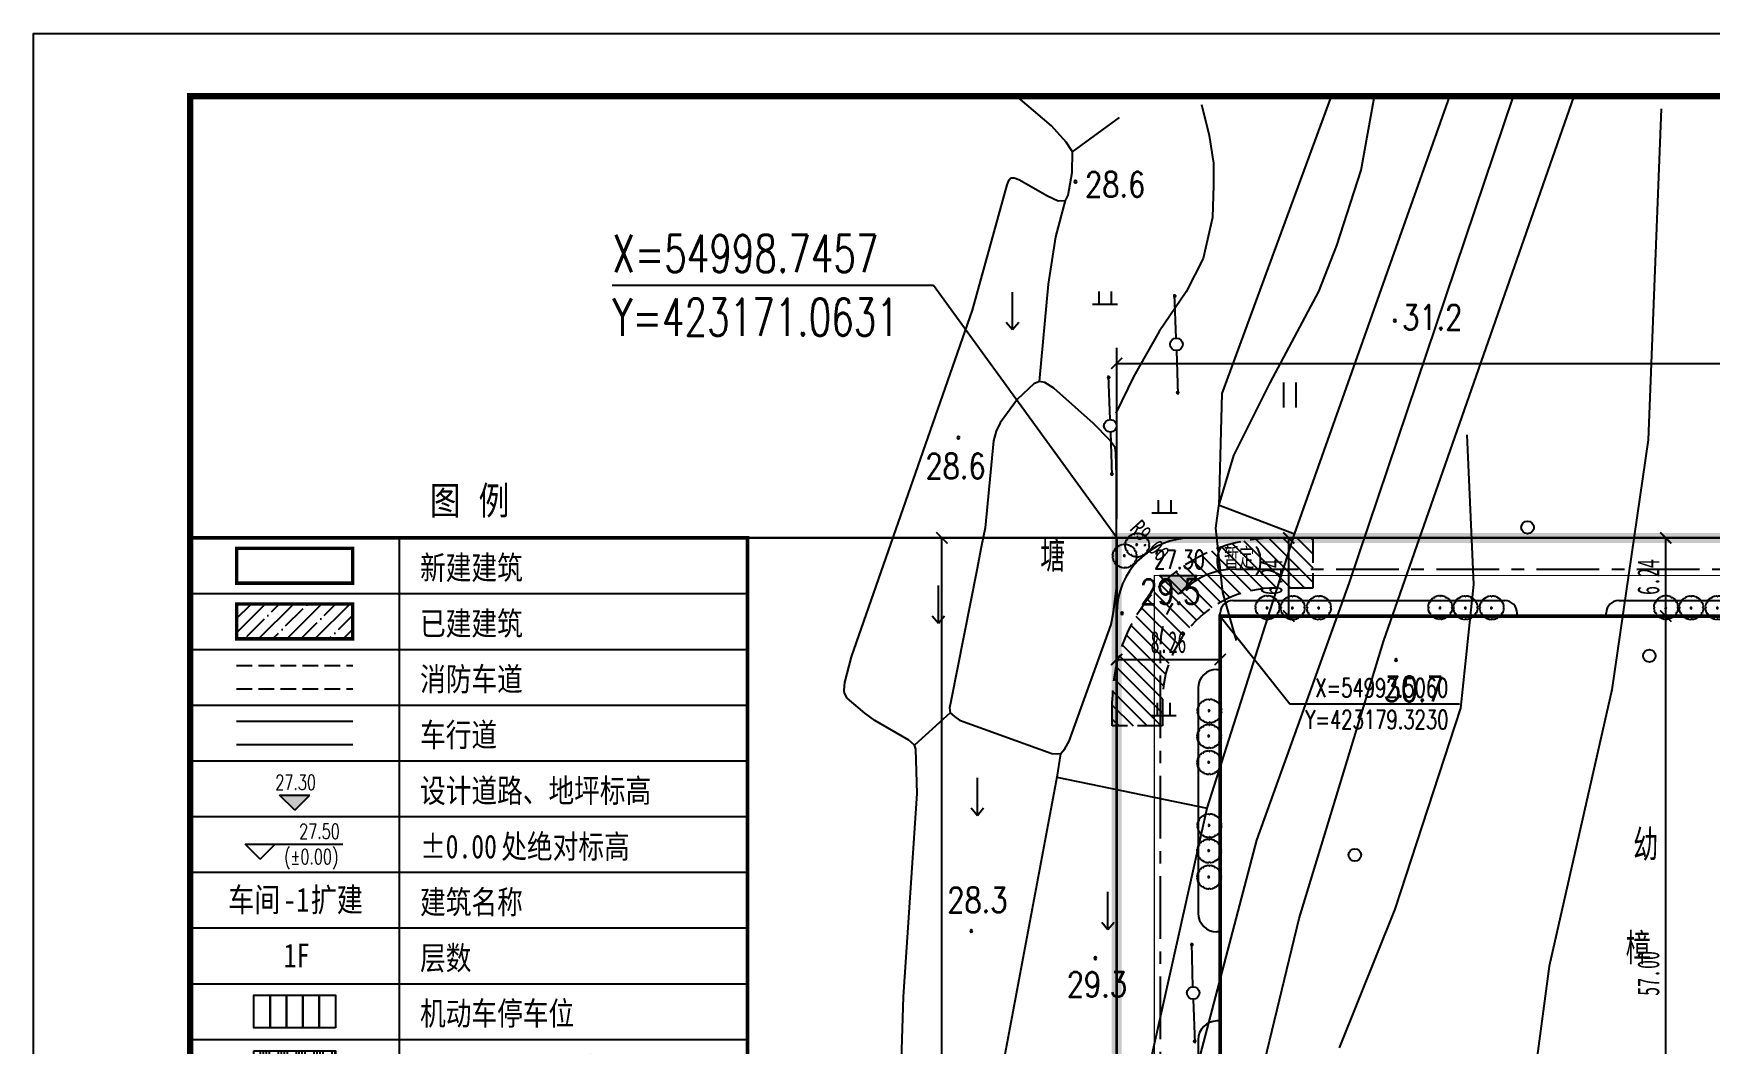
# Model space of a CAD drawing. Header units: millimetres. Extents: x 423080 to 423918, y 54742 to 55570.
# Drawn here: x 423084.7 to 423218.3, y 54958.4 to 55039 of the extents above; entities that cross this region are included whole.
import ezdxf
from ezdxf.enums import TextEntityAlignment as Align

# ---------------------------------------------------------------- set-up
doc = ezdxf.new("R2010")
doc.units = ezdxf.units.MM
for name, pattern in [('ACAD_ISO04W100', [30.5, 24, -3, 0.5, -3]), ('ACAD_ISO10W100', [18, 12, -3, 0, -3]), ('CENTERX2', [4, 2.5, -0.5, 0.5, -0.5]), ('DASH', [0.35, 0.25, -0.1])]:
    doc.linetypes.add(name, pattern=pattern)
doc.layers.add('0 - 已设计道路边线', color=140, linetype='Continuous', lineweight=50)
for name, color, linetype in [('0 - 建筑控制线', 40, 'Continuous'), ('0 - 新建建筑', 7, 'Continuous'), ('0 - 规划--用地红线', 6, 'Continuous'), ('0 - 转弯半径', 10, 'Continuous'), ('DIM_COOR', 171, 'Continuous'), ('DIM_ELEV', 171, 'Continuous'), ('LV', 3, 'Continuous'), ('PKNG-TSRP', 83, 'Continuous'), ('PUB_DIM', 171, 'Continuous'), ('PUB_TEXT', 7, 'Continuous'), ('Road-zx', 6, 'Continuous'), ('TK', 4, 'Continuous'), ('TREE', 3, 'Continuous'), ('地形图', 252, 'Continuous'), ('建设布局', 7, 'Continuous'), ('新建建筑', 7, 'Continuous'), ('红线', 6, 'Continuous'), ('表格', 8, 'Continuous'), ('道路线', 140, 'Continuous')]:
    doc.layers.add(name, color=color, linetype=linetype)
doc.styles.add('_TCH_DIM', font='SIMPLEX', dxfattribs={"bigfont": 'GBCBIG'})
doc.styles.add('HT', font='simhei.ttf', dxfattribs={"width": 0.8})
doc.styles.add('HZ', font='rs.shx', dxfattribs={"width": 0.8, "bigfont": 'hztxt.shx'})
doc.styles.add('ST', font='', dxfattribs={"width": 0.8})
doc.styles.add('ST_T3', font='', dxfattribs={"width": 0.6})
doc.styles.get("Standard").update_dxf_attribs({"font": 'txt', "bigfont": 'gbcbig.shx'})
doc.styles.get('ST').set_extended_font_data('SimSun')
doc.styles.get('ST_T3').set_extended_font_data('SimSun')
doc.linetypes.add('FENCELINE2', pattern='A,6.35,-2.54,[132,ltypeshp.shx,S=2.54,R=0,X=-2.54,Y=0],-2.54,25.4', length=36.83)
doc.dimstyles.new('_TCH_ARCH_M_M&&1', dxfattribs={"dimtxt": 1.75, "dimasz": 0.9, "dimexe": 1.25, "dimexo": 1.5, "dimgap": 0.5, "dimtad": 1, "dimzin": 0, "dimdsep": 46, "dimtxsty": 'ST_T3', "dimblk": 'ARCHTICK', "dimcen": 0.09, "dimclrt": 7, "dimazin": 2, "dimtfac": 1, "dimtix": 1, "dimtmove": 2, "dimatfit": 3, "dimfxl": 0, "dimtolj": 1, "dimtzin": 0, "dimarcsym": 0})

# ---------------------------------------------------------------- blocks, each defined once
blk = doc.blocks.new('BRANCHD', base_point=(0.5, 0.5))
for p, q in [((0.9505596254410227, 0.743297436128509), (0.9314632446002771, 0.7538736432298557)), ((0.9620405252218217, 0.6940026134366691), (0.9505596254410227, 0.743297436128509)), ((0.9742183128197739, 0.6874965599933831), (0.9620405252218217, 0.6940026134366691)), ((0.9697365129869726, 0.5872572432749065), (0.9936420849502089, 0.5940171824764761)), ((0.9697365129869726, 0.5708106159599874), (0.9697365129869726, 0.5872572432749065)), ((1.008048233500921, 0.5502635966295678), (0.9697365129869726, 0.5708106159599874)), ((0.9865236434099081, 0.6682046705638996), (0.9742183128197739, 0.6874965599933831)), ((0.9820690817241038, 0.647302361335638), (0.9865236434099081, 0.6682046705638996)), ((0.9972671223133035, 0.6196268809602271), (0.9820690817241038, 0.647302361335638)), ((0.9936420849502089, 0.5940171824764761), (0.9972671223133035, 0.6196268809602271)), ((0.9984505427080577, 0.5038736432298557), (1.008135802567131, 0.5200449615237905)), ((1.008135802567131, 0.5200449615237905), (1.008048233500921, 0.5502635966295678))]:
    blk.add_line(p, q)
blk = doc.blocks.new('M_F16')
at = {"xscale": 1016, "yscale": 1016, "zscale": 1016}
for rotation in [150, 180, 120, 90, 59.99999999999999, 30, 330.0000000000001, 210, 240, 270, 300.0000000000001]:
    blk.add_blockref('BRANCHD', (3.124359207393354, 9.368290181118937), dxfattribs=dict(at, rotation=rotation))
blk.add_blockref('BRANCHD', (3.124359207393354, 9.368290181118937), dxfattribs=at)
at = {"width": 0.8, "flags": 9}
for tag in ['YSIZE', 'XSIZE']:
    blk.add_attdef(tag, (0, 0), '', height=0.2, dxfattribs=at)
blk = doc.blocks.new('SHU1')
at = {"layer": 'LV'}
for radius in [137.0803697446858, 92.08036974468578]:
    blk.add_circle((214.3473108799662, 644.2428697632859), radius, dxfattribs=at)
at = {"layer": 'LV', "xscale": 4.5, "yscale": 4.5, "zscale": 4.5}
blk.add_blockref('M_F16', (267.2648280521389, 678.3204370527528), dxfattribs=at)
blk = doc.blocks.new('3454')
h = blk.add_hatch()
h.set_pattern_fill('ANSI35', color=1, scale=0.5, style=0)
h.set_pattern_definition([(45, (0, 0), (-1.122532015133644, 1.122532015133644), []), (45, (1.1225325, 0), (-1.122532015133644, 1.122532015133644), [1.984375, -0.396875, 0, -0.396875])])
h.paths.add_polyline_path([(422954.486584443, 54994.94491527035), (422963.7458437022, 54994.94491527035), (422963.7458437022, 54992.16713749236), (422954.486584443, 54992.16713749236)])
h = blk.add_hatch()
h.set_pattern_fill('ANSI34', color=251, scale=0.15, angle=45, style=0)
h.set_pattern_definition([(90, (196571.5981594433, -1662972.244482363), (-1.42875, 1.110223024625157e-16), []), (90, (196571.8362845461, -1662972.00635726), (-1.42875, 1.110223024625157e-16), []), (90, (196572.074409649, -1662971.768232157), (-1.42875, 1.110223024625157e-16), []), (90, (196572.3125352822, -1662971.530106524), (-1.42875, 1.110223024625157e-16), [])])
h.paths.add_polyline_path([(422955.8662140724, 54959.30047082481), (422962.3662140731, 54959.30047082481), (422962.3662140731, 54956.70047082425), (422955.8662140724, 54956.70047082425)])
at = {"layer": 'DIM_ELEV'}
blk.add_hatch(color=256, dxfattribs=at).paths.add_polyline_path([(422959.1162140727, 54978.50841295672), (422957.9162140727, 54979.70841295672), (422960.3162140727, 54979.70841295672)])
at = {"layer": '0 - 建筑控制线', "linetype": 'FENCELINE2', "ltscale": 0.1}
blk.add_lwpolyline([(422962.8199177773, 54949.11158193228), (422955.4125103699, 54949.11158193228)], dxfattribs=at)
at = {"layer": 'DIM_ELEV'}
for p, q in [((422959.1162140727, 54978.50841295672), (422957.9162140727, 54979.70841295672)), ((422957.9162140727, 54979.70841295672), (422960.3162140727, 54979.70841295672)), ((422959.1162140727, 54978.50841295672), (422960.3162140727, 54979.70841295672)), ((422956.370907261, 54974.60764797171), (422955.170907261, 54975.80764797171)), ((422955.170907261, 54975.80764797171), (422962.952907261, 54975.80764797171)), ((422956.370907261, 54974.60764797171), (422957.570907261, 54975.80764797171))]:
    blk.add_line(p, q, dxfattribs=at)
at = {"layer": 'PKNG-TSRP'}
for points in [[(422957.1662140724, 54961.14491527154), (422955.8662140719, 54961.14491527154), (422955.8662140723, 54963.7449152721), (422957.1662140723, 54963.74491527117)], [(422958.4662140724, 54961.14491527154), (422957.166214072, 54961.14491527154), (422957.1662140724, 54963.7449152721), (422958.4662140724, 54963.74491527117)], [(422959.7662140727, 54961.14491527154), (422958.4662140722, 54961.14491527154), (422958.4662140725, 54963.7449152721), (422959.7662140726, 54963.74491527117)], [(422961.0662140728, 54961.14491527154), (422959.7662140724, 54961.14491527154), (422959.7662140727, 54963.7449152721), (422961.0662140729, 54963.74491527117)], [(422962.3662140729, 54961.14491527108), (422961.0662140725, 54961.14491527108), (422961.0662140729, 54963.74491527117), (422962.3662140729, 54963.74491527117)], [(422955.8662140724, 54959.30047082481), (422962.3662140731, 54959.30047082481), (422962.3662140731, 54956.70047082425), (422955.8662140724, 54956.70047082425)]]:
    blk.add_lwpolyline(points, close=True, dxfattribs=at)
at = {"layer": '新建建筑', "const_width": 0.2777777777777778}
for points in [[(422954.486584443, 54999.38935971569), (422963.7458437023, 54999.38935971569), (422963.7458437023, 54996.6115819377), (422954.486584443, 54996.6115819377)], [(422954.486584443, 54994.94491527035), (422963.7458437022, 54994.94491527035), (422963.7458437022, 54992.16713749236), (422954.486584443, 54992.16713749236)]]:
    blk.add_lwpolyline(points, close=True, dxfattribs=at)
at = {"layer": '红线', "linetype": 'ACAD_ISO04W100', "ltscale": 0.1, "const_width": 0.2}
blk.add_lwpolyline([(422955.4125103698, 54954.48195230215), (422962.8199177773, 54954.48195230215), (422962.8199177773, 54952.63010045047), (422955.4125103698, 54952.63010045047)], close=True, dxfattribs=at)
at = {"layer": '表格'}
blk.add_line((422967.449547406, 55000.22269304917), (422967.449547406, 54946.8893597098), dxfattribs=at)
at = {"layer": '表格', "color": 4}
for p, q in [((422950.7828807394, 54995.77824860401), (422995.227325184, 54995.77824860354)), ((422950.7828807393, 54991.33380415972), (422995.2273251839, 54991.33380415925)), ((422950.7828807393, 54986.88935971496), (422995.2273251839, 54986.88935971496)), ((422950.7828807393, 54982.44491527043), (422995.2273251839, 54982.44491527043)), ((422950.7828807393, 54978.00047082546), (422995.2273251839, 54978.00047082593)), ((422950.7828807393, 54973.55602638143), (422995.2273251839, 54973.55602638143)), ((422950.7828807394, 54969.11158193694), (422995.2273251839, 54969.1115819374)), ((422950.7828807394, 54964.66713749244), (422995.227325184, 54964.66713749291)), ((422950.7828807395, 54960.22269304701), (422995.2273251841, 54960.22269304701)), ((422950.7828807395, 54955.77824860205), (422995.2273251842, 54955.77824860298)), ((422950.7828807393, 54951.33380415476), (422995.227325184, 54951.33380415523))]:
    blk.add_line(p, q, dxfattribs=at)
at = {"layer": '表格', "color": 4, "const_width": 0.3}
blk.add_lwpolyline([(422950.7828807393, 55000.22269304917), (422950.7828807393, 54946.8893597098), (422995.2273251838, 54946.88935971027), (422995.2273251839, 55000.22269304917)], close=True, dxfattribs=at)
at = {"layer": '道路线', "linetype": 'DASH', "ltscale": 5}
for p, q in [((422954.486584443, 54990.03750786328), (422963.7458437023, 54990.03750786328)), ((422954.486584443, 54988.1856560116), (422963.7458437023, 54988.1856560116))]:
    blk.add_line(p, q, dxfattribs=at)
at = {"layer": '道路线'}
for p, q in [((422954.486584443, 54985.59306341875), (422963.7458437023, 54985.59306341875)), ((422954.486584443, 54983.74121156707), (422963.7458437023, 54983.74121156707))]:
    blk.add_line(p, q, dxfattribs=at)
at = {"layer": 'PUB_TEXT'}
for s, height, style, width, p in [('图', 2.253164556962025, 'HT', 0.8, (422969.8962422022, 55002.07454490085)), ('例', 2.253164556962025, 'HT', 0.8, (422973.7848497971, 55002.07454490085)), ('新建建筑', 1.877637130801688, 'HT', 0.8, (422969.1162140727, 54996.91045676256)), ('已建建筑', 1.877637130801688, 'HT', 0.8, (422969.1162140726, 54992.45546379402)), ('消防车道', 1.877637130801688, 'HT', 0.8, (422969.1162140727, 54988.02156787238)), ('车行道', 1.877637130801688, 'HT', 0.8, (422969.1162140727, 54983.57712342784)), ('27.30', 1.19, '_TCH_DIM', 0.7058823529411765, (422957.5682140727, 54980.12841295652)), ('设计道路、地坪标高', 1.877637130801688, 'HT', 0.8, (422969.1162140727, 54979.12213046014)), ('27.50', 1.19, '_TCH_DIM', 0.7058823529411765, (422959.472907261, 54976.2276479717)), ('%%P0.00', 1.877637130801688, 'HT', 0.8, (422969.1162140728, 54974.66713749244)), ('处绝对标高', 1.877637130801688, 'HT', 0.8, (422975.597226731, 54974.66713749244)), ('(%%P0.00)', 1.19, '_TCH_DIM', 0.7058823529411765, (422958.272907261, 54974.19764797171)), ('车间', 1.907440894769274, 'HT', 0.8, (422953.8116688874, 54970.40787823265)), ('-1', 1.907440894769274, 'HT', 0.8, (422958.2009261374, 54970.40787823265)), ('扩建', 1.907440894769274, 'HT', 0.8, (422960.3955547625, 54970.40787823265)), ('建筑名称', 1.877637130801688, 'HT', 0.8, (422969.1162140729, 54970.23324157022)), ('1F', 1.907440894769274, 'HT', 0.8, (422958.2310757698, 54965.96343378815)), ('层数', 1.877637130801688, 'HT', 0.8, (422969.1162140729, 54965.77824860252)), ('机动车停车位', 1.877637130801688, 'HT', 0.8, (422969.116214073, 54961.35490120629)), ('非机动车停车位', 1.877637130801688, 'HT', 0.8, (422969.1162140731, 54956.91045675947)), ('用地红线', 1.877637130801688, 'HT', 0.8, (422969.1162140731, 54952.46601231171)), ('围墙线', 1.877637130801688, 'HT', 0.8, (422969.1162140731, 54948.02156786722))]:
    blk.add_text(s, height=height, dxfattribs=dict(at, style=style, width=width)).set_placement(p)
blk = doc.blocks.new('dxing')
at = {"layer": '地形图', "color": 250, "linetype": 'Continuous'}
for p, q in [((421303.1410600069, 54873.41565020572, 28.92), (421300.4680703722, 54875.69747901952, 28.92)), ((421315.1032056896, 54875.12453083764, 29), (421315.7153299868, 54872.65622378521, 29)), ((421325.451094, 54875.78459422703, 28.92), (421316.7438577768, 54852.06639970194, 28.92)), ((421322.5402788317, 54840.83791023962, 30.34), (421334.9102796096, 54875.78459422704, 30.34)), ((421339.9708378597, 54875.78459422704, 30.69), (421326.8952786622, 54836.99500772611, 30.69)), ((421327.8550243062, 54869.88750584039, 30), (421328.9032840291, 54875.78459422704, 30)), ((421329.6438577768, 54832.29639970194, 30.69), (421344.8300247045, 54875.78459422703, 30.69)), ((421351.7705023916, 54874.78549869703, 32), (421350.7293076209, 54848.37806532867, 32)), ((421304.3123765637, 54872.124616053, 28.92), (421303.1410600069, 54873.41565020572, 28.92)), ((421304.8238577768, 54871.34639970194, 28.64), (421308.5648839918, 54874.07471781185, 28.64)), ((421304.8238577768, 54871.34639970194, 28.92), (421304.3123765637, 54872.124616053, 28.92)), ((421315.7153299868, 54872.65622378521, 29), (421316.0690203511, 54870.44228052574, 29)), ((421304.7987803917, 54869.69550929695, 28.92), (421304.8238577768, 54871.34639970194, 28.92)), ((421299.9038577768, 54869.26639970194, 28.92), (421300.1718199765, 54869.27861020472, 28.92)), ((421300.1718199765, 54869.27861020472, 28.92), (421300.5393313422, 54869.15143252198, 28.92)), ((421304.478915724, 54867.88437860487, 28.92), (421304.7987803917, 54869.69550929695, 28.92)), ((421316.0690203511, 54870.44228052574, 29), (421316.0594332672, 54868.68756742248, 29)), ((421325.9168335689, 54863.88070494965, 30), (421327.8550243062, 54869.88750584039, 30)), ((421296.8426029474, 54858.72993450728, 28.92), (421299.6098748065, 54868.7070389027, 28.92)), ((421299.6098748065, 54868.7070389027, 28.92), (421299.7666671873, 54869.11402732119, 28.92)), ((421299.7666671873, 54869.11402732119, 28.92), (421299.9038577768, 54869.26639970194, 28.92)), ((421300.5393313422, 54869.15143252198, 28.92), (421302.8186331981, 54867.83346786429, 28.92)), ((421316.0594332672, 54868.68756742248, 29), (421316.0025715419, 54866.09945145315, 29)), ((421302.8186331981, 54867.83346786429, 28.92), (421303.6746543652, 54867.4458297419, 28.92)), ((421303.4827470613, 54864.56541263415, 28.61), (421304.2538577768, 54867.47639970194, 28.61)), ((421303.6746543652, 54867.4458297419, 28.92), (421304.2538577768, 54867.47639970194, 28.92)), ((421304.2538577768, 54867.47639970194, 28.92), (421304.478915724, 54867.88437860487, 28.92)), ((421316.0025715419, 54866.09945145315, 29), (421315.2586509238, 54862.84980069452, 29)), ((421302.9038577768, 54860.78639970194, 28.61), (421303.4827470613, 54864.56541263415, 28.61)), ((421315.2586509238, 54862.84980069452, 29), (421313.8926595537, 54860.17662727885, 29)), ((421324.463190516, 54860.19912247172, 30), (421325.9168335689, 54863.88070494965, 30)), ((421300.0294053445, 54857.16289585611), (421300.0294053445, 54860.16289585611)), ((421302.1938577768, 54853.02639970194, 28.61), (421302.9038577768, 54860.78639970194, 28.61)), ((421306.9193375896, 54860.20586764437), (421306.9193375896, 54859.20586764437)), ((421307.9193375896, 54860.20586764437), (421307.9193375896, 54859.20586764437)), ((421313.8926595537, 54860.17662727885, 29), (421311.7462656391, 54857.02216881148, 29)), ((421313.0961855353, 54856.49608729622), (421312.9724798444, 54859.99390045619)), ((421320.5868206343, 54852.93283094251, 30), (421324.463190516, 54860.19912247172, 30)), ((421287.2009929411, 54831.06332493683, 28.92), (421296.8426029474, 54858.72993450728, 28.92)), ((421306.4193375896, 54859.20586764437), (421308.4193375896, 54859.20586764437)), ((421299.5294053445, 54857.76289585611), (421300.0294053445, 54857.16289585611)), ((421300.0294053445, 54857.16289585611), (421300.5294053445, 54857.76289585611)), ((421311.7462656391, 54857.02216881148, 29), (421309.7117635435, 54853.46271681839, 29)), ((421313.1267062577, 54855.49656481266), (421313.2166456242, 54851.99772058772)), ((421307.8177217459, 54849.99613926261), (421307.7047695296, 54853.49431618736)), ((421309.7117635435, 54853.46271681839, 29), (421308.2876004839, 54850.51345293593, 29)), ((421301.7278226064, 54852.84481652469, 29.12), (421300.4247420602, 54851.61467816283, 29.12)), ((421302.1938577768, 54853.02639970194, 29.12), (421301.7278226064, 54852.84481652469, 29.12)), ((421302.622511574, 54852.95347444934, 29.12), (421302.1938577768, 54853.02639970194, 29.12)), ((421303.3376149901, 54852.50116592675, 29.12), (421302.622511574, 54852.95347444934, 29.12)), ((421306.5013648527, 54849.67471491005, 29.12), (421303.3376149901, 54852.50116592675, 29.12)), ((421316.7438577768, 54852.06639970194, 28.92), (421316.4938577768, 54843.10639970194, 28.92)), ((421317.6795345285, 54847.11980092131, 30), (421320.5868206343, 54852.93283094251, 30)), ((421321.6763869753, 54850.95119996572), (421321.6763869753, 54852.95119996572)), ((421322.6763869753, 54850.95119996572), (421322.6763869753, 54852.95119996572)), ((421300.4247420602, 54851.61467816283, 29.12), (421299.054422421, 54849.7210081072, 29.12)), ((421299.054422421, 54849.7210081072, 29.12), (421298.7338577768, 54849.07639970194, 29.12)), ((421307.7725973029, 54848.37414196626, 29.12), (421306.5013648527, 54849.67471491005, 29.12)), ((421298.5195888075, 54848.28949526745, 29.12), (421297.8449930674, 54841.36087445019, 29.12)), ((421298.7338577768, 54849.07639970194, 29.12), (421298.5195888075, 54848.28949526745, 29.12)), ((421308.0266674082, 54848.04339569776, 29.12), (421307.7725973029, 54848.37414196626, 29.12)), ((421307.850977038, 54848.99669285698), (421307.9708118664, 54845.49874494229)), ((421308.2138577768, 54847.74639970194, 29.12), (421308.0266674082, 54848.04339569776, 29.12)), ((421336.2817218573, 54848.78279765882, 31), (421336.8011065973, 54836.84082626631, 31)), ((421350.7293076209, 54848.37806532867, 32), (421347.8421321281, 54828.43666789658, 32)), ((421308.2854664501, 54847.30421686631, 29.12), (421308.2138577768, 54847.74639970194, 29.12)), ((421308.2138577768, 54847.74639970194, 29.12), (421308.2138577768, 54847.74639970194, 29.12)), ((421308.3345576785, 54845.50783132298, 29.12), (421308.2854664501, 54847.30421686631, 29.12)), ((421316.4938577768, 54843.10639970194, 30), (421317.6795345285, 54847.11980092131, 30)), ((421308.3267255242, 54836.52776724265, 29.12), (421308.3345576785, 54845.50783132298, 29.12)), ((421311.1607685045, 54842.56588128348), (421313.1607685045, 54842.56588128348)), ((421311.6607685045, 54843.56588128348), (421311.6607685045, 54842.56588128348)), ((421312.6607685045, 54843.56588128348), (421312.6607685045, 54842.56588128348)), ((421316.266129406, 54841.3245268922, 30), (421316.4938577768, 54843.10639970194, 30)), ((421322.5438577768, 54840.85639970194, 31.19), (421316.4664071979, 54843.15785367085, 31.19)), ((421316.4664071979, 54843.15785367085, 31.19), (421316.4664071979, 54843.15785367085, 31.19)), ((421316.4664071979, 54843.15785367085, 31.19), (421316.4664071979, 54843.15785367085, 31.19)), ((421297.8449930674, 54841.36087445019, 29.12), (421297.5438577768, 54839.80639970194, 29.12)), ((421316.8143436743, 54836.20921609865, 30), (421316.266129406, 54841.3245268922, 30)), ((421315.5738577768, 54818.98639970194, 30.34), (421322.5402788317, 54840.83791023962, 30.34)), ((421297.5438577768, 54839.80639970194, 29.12), (421297.1813757591, 54837.98627454304, 29.12)), ((421297.1813757591, 54837.98627454304, 29.12), (421295.1087101888, 54827.50264112849, 29.12)), ((421294.1243283813, 54833.74895447997), (421294.1243283813, 54836.74895447997)), ((421308.1038577768, 54834.64639970194, 29.12), (421308.3267255242, 54836.52776724265, 29.12)), ((421317.9107722112, 54832.37272900078, 30), (421316.8143436743, 54836.20921609865, 30)), ((421326.8952786622, 54836.99500772611, 30.69), (421319.488756304, 54816.44296841051, 30.69)), ((421336.8011065973, 54836.84082626631, 31), (421335.7623447201, 54826.97572054173, 31)), ((421307.8956713009, 54833.64078809494, 29.12), (421308.1038577768, 54834.64639970194, 29.12)), ((421293.6243283813, 54834.34895447997), (421294.1243283813, 54833.74895447997)), ((421294.1243283813, 54833.74895447997), (421294.6243283813, 54834.34895447997)), ((421304.5537500062, 54824.34487362314, 29.12), (421307.8956713009, 54833.64078809494, 29.12)), ((421322.8990705371, 54810.1922399636, 30.69), (421329.6438577768, 54832.29639970194, 30.69)), ((421286.6758452847, 54829.00832597122, 28.92), (421287.2009929411, 54831.06332493683, 28.92)), ((421286.6202536691, 54828.41548917725, 28.92), (421286.6758452847, 54829.00832597122, 28.92)), ((421286.6338577768, 54828.15639970194, 28.92), (421286.6202536691, 54828.41548917725, 28.92)), ((421286.8611709441, 54827.76708071295, 28.92), (421286.6338577768, 54828.15639970194, 28.92)), ((421347.8421321281, 54828.43666789658, 32), (421342.8551871113, 54806.39617860765, 32)), ((421288.2510677729, 54826.56288736693, 28.92), (421286.8611709441, 54827.76708071295, 28.92)), ((421289.0638577768, 54825.99639970194, 28.92), (421288.2510677729, 54826.56288736693, 28.92)), ((421295.0738577768, 54826.59639970194, 28.93), (421292.2138577768, 54824.02639970194, 28.93)), ((421295.1087101888, 54827.50264112849, 29.12), (421295.0161842094, 54827.00932634103, 29.12)), ((421295.0161842094, 54827.00932634103, 29.12), (421295.0738577768, 54826.59639970194, 29.12)), ((421295.0738577768, 54826.59639970194, 29.12), (421295.4017065894, 54826.30018323503, 29.12)), ((421311.5796805382, 54827.4004474238), (421311.5796805382, 54826.4004474238)), ((421312.5796805382, 54827.4004474238), (421312.5796805382, 54826.4004474238)), ((421335.7623447201, 54826.97572054173, 31), (421330.5219834381, 54810.93369908002, 31)), ((421291.7756613525, 54824.4254234143, 28.92), (421289.0638577768, 54825.99639970194, 28.92)), ((421295.4017065894, 54826.30018323503, 29.12), (421295.8180810998, 54826.02269056806, 29.12)), ((421295.8180810998, 54826.02269056806, 29.12), (421303.1613670645, 54823.36581805906, 29.12)), ((421311.0796805382, 54826.4004474238), (421313.0796805382, 54826.4004474238)), ((421292.2138577768, 54824.02639970194, 28.92), (421291.7756613525, 54824.4254234143, 28.92)), ((421292.3326875161, 54823.70616509907, 28.92), (421292.2138577768, 54824.02639970194, 28.92)), ((421304.2110313455, 54823.72816196032, 29.12), (421304.5537500062, 54824.34487362314, 29.12)), ((421292.4308167532, 54820.15930912884, 28.92), (421292.3326875161, 54823.70616509907, 28.92)), ((421303.1613670645, 54823.36581805906, 29.12), (421303.8638577768, 54823.31639970194, 29.12)), ((421303.8638577768, 54823.31639970194, 29.12), (421303.5738577768, 54821.45639970194, 29.12)), ((421303.8638577768, 54823.31639970194, 29.12), (421304.2110313455, 54823.72816196032, 29.12)), ((421297.235146725, 54818.42219567425), (421297.235146725, 54821.42219567425)), ((421303.5738577768, 54821.45639970194, 29.12), (421297.6638577768, 54789.94639970194, 29.12)), ((421303.5738577768, 54821.45639970194, 29.12), (421315.5738577768, 54818.98639970194, 29.12)), ((421291.3373755955, 54803.94396554033, 28.92), (421292.4308167532, 54820.15930912884, 28.92)), ((421296.735146725, 54819.02219567425), (421297.235146725, 54818.42219567425)), ((421297.235146725, 54818.42219567425), (421297.735146725, 54819.02219567425)), ((421308.7419409726, 54788.4215255567, 30.34), (421315.5738577768, 54818.98639970194, 30.34)), ((421319.488756304, 54816.44296841051, 30.69), (421311.3938577768, 54785.59639970194, 30.69)), ((421307.653788866, 54809.31300208428), (421307.653788866, 54812.31300208428)), ((421330.5219834381, 54810.93369908002, 31), (421326.1018873922, 54799.88697948689, 31)), ((421307.153788866, 54809.91300208428), (421307.653788866, 54809.31300208428)), ((421307.653788866, 54809.31300208428), (421308.153788866, 54809.91300208428)), ((421319.2753547713, 54795.1459100343, 30.69), (421322.8990705371, 54810.1922399636, 30.69)), ((421314.4310092959, 54804.75623459122), (421314.3410699294, 54808.25507881615)), ((421342.8551871113, 54806.39617860765, 32), (421341.2629723828, 54794.49208346736, 32)), ((421291.0106227981, 54793.43575687786, 28.92), (421291.3373755955, 54803.94396554033, 28.92)), ((421314.4598904837, 54803.75665681573), (421314.5721194321, 54800.25845661233))]:
    blk.add_line(p, q, dxfattribs=at)
at = {"layer": '地形图', "color": 250, "linetype": 'Continuous', "const_width": 0.15, "flags": 128}
for points in [[(421312.9804323531, 54859.76904103876, 1), (421312.9751306807, 54859.91894731705, 1)], [(421307.7120307435, 54853.26943338506, 1), (421307.7071899342, 54853.41935525326, 1)], [(421313.2108638078, 54852.2226462879, 1), (421313.2147183521, 54852.07269582112, 1)], [(421307.9631081988, 54845.72361302252, 1), (421307.9682439772, 54845.57370096903, 1)], [(421314.3468517458, 54808.03015311598, 1), (421314.3429972015, 54808.18010358276, 1)], [(421314.564904714, 54800.48334091112, 1), (421314.5697145261, 54800.33341804526, 1)]]:
    blk.add_lwpolyline(points, format="xyb", close=True, dxfattribs=at)
at = {"layer": '地形图', "color": 250, "linetype": 'Continuous'}
for centre in [(421313.1138577768, 54855.99639970194), (421307.8338577768, 54849.49639970194), (421350.8403148738, 54831.14947187535), (421327.3432702012, 54815.26234157587), (421314.4438577768, 54804.25639970194)]:
    blk.add_circle(centre, 0.5, dxfattribs=at)
for centre, major_axis, ratio, start_param, end_param in [((421305.0662011657, 54868.96468258133, 28.64), (0.07071067811770035, 0.07071067811770033), 0.999999999779612, 5.497787143671944, 8.639379797261737), ((421305.0662011657, 54868.96468258133, 28.64), (0.07071067811770035, 0.07071067811770033), 0.999999999779612, 2.356194490082151, 5.497787143671944), ((421330.5363473644, 54857.87480866987, 31.19), (0.07071067811770035, 0.07071067811770033), 0.999999999779612, 5.497787143671944, 8.639379797261737), ((421330.5363473644, 54857.87480866987, 31.19), (0.07071067811770035, 0.07071067811770033), 0.999999999779612, 2.356194490082151, 5.497787143671944), ((421295.7240725759, 54848.54217716079, 28.6), (0.07071067811770035, 0.07071067811770033), 0.999999999779612, 5.497787143671944, 8.639379797261737), ((421295.7240725759, 54848.54217716079, 28.6), (0.07071067811770035, 0.07071067811770033), 0.999999999779612, 2.356194490082151, 5.497787143671944), ((421341.1203025627, 54841.39093174091), (-0.353553390605415, 0.3535533906054151), 0.9999999999313183, 3.926990817021582, 10.21017612420117), ((421308.7666069032, 54834.53040225645, 29.47), (0.07071067811770035, 0.07071067811770033), 0.999999999779612, 5.497787143671944, 8.639379797261737), ((421308.7666069032, 54834.53040225645, 29.47), (0.07071067811770035, 0.07071067811770033), 0.999999999779612, 2.356194490082151, 5.497787143671944), ((421330.627768494, 54830.8209311957, 30.71), (0.07071067811770035, 0.07071067811770033), 0.999999999779612, 5.497787143671944, 8.639379797261737), ((421330.627768494, 54830.8209311957, 30.71), (0.07071067811770035, 0.07071067811770033), 0.999999999779612, 2.356194490082151, 5.497787143671944), ((421296.7495784407, 54809.20601860021, 28.3), (0.07071067811770035, 0.07071067811770033), 0.999999999779612, 5.497787143671944, 8.639379797261737), ((421296.7495784407, 54809.20601860021, 28.3), (0.07071067811770035, 0.07071067811770033), 0.999999999779612, 2.356194490082151, 5.497787143671944), ((421306.6454616813, 54807.0304132335, 29.34), (0.07071067811770035, 0.07071067811770033), 0.999999999779612, 5.497787143671944, 8.639379797261737), ((421306.6454616813, 54807.0304132335, 29.34), (0.07071067811770035, 0.07071067811770033), 0.999999999779612, 2.356194490082151, 5.497787143671944)]:
    blk.add_ellipse(centre, major_axis=major_axis, ratio=ratio, start_param=start_param, end_param=end_param, dxfattribs=at)
at = {"layer": '地形图', "color": 250, "linetype": 'Continuous', "style": 'HZ', "width": 0.8}
for s, height, p in [('28.6', 2, (421308.225489082, 54868.74885681629)), ('31.2', 2, (421333.5192530185, 54858.15210795307)), ('28.6', 2, (421295.493082555, 54846.284965601)), ('塘', 2.5, (421303.2458177977, 54839.24742655937)), ('29.5', 2, (421312.6159726994, 54836.25976584832)), ('30.7', 2, (421332.0380016112, 54828.50895901409)), ('幼', 2.5, (421350.5467147017, 54816.17424345293)), ('28.3', 2, (421297.2366247833, 54811.67196865962, 29.12)), ('樟', 2.5, (421349.9618661145, 54807.93023695908)), ('29.3', 2, (421306.7677550427, 54804.9427915733, 30.34))]:
    blk.add_text(s, height=height, dxfattribs=at).set_placement(p, align=Align.MIDDLE)
blk = doc.blocks.new('2')
at = {"layer": '0 - 转弯半径', "linetype": 'DASH', "ltscale": 5}
h = blk.add_hatch(dxfattribs=at)
h.set_pattern_fill('ANSI31', color=10, scale=0.4999999999999999, angle=-7.63333123551244e-14, style=0)
h.set_pattern_definition([(315.5944152753889, (-15.52353204181418, 329.251389096491), (-0.5554130514071854, -0.5670585550245746), [])])
edge = h.paths.add_edge_path()
edge.add_line((-60.15543511835858, 432.4139152164571), (-57.15559656266123, 432.4450381691568))
edge.add_line((-57.15559656219557, 432.4450381714778), (-57.11409929208457, 428.4452534299271))
edge.add_line((-57.11409929162255, 428.4452534290031), (-60.11393784825123, 428.4141304763034))
edge.add_arc((-60.02056899015224, 419.4146148078071), 9.00000000014783, -269.4055847242549, -179.405584727227)
edge.add_line((-69.02008465817562, 419.3212459497154), (-68.99933507806054, 417.3212624671869))
edge.add_line((-68.99933507712922, 417.3212624671869), (-72.99912076350665, 417.279856308829))
edge.add_line((-72.99912076397231, 417.2798563092947), (-73.01986939926064, 419.2797486805357))
edge.add_arc((-60.0205689906179, 419.4146148087457), 12.9999999999629, -269.40558472768726, -179.40558472768726, ccw=False)
at = {"layer": '0 - 转弯半径', "color": 10, "linetype": 'DASH', "ltscale": 8}
blk.add_lwpolyline([(-60.15543511835858, 432.4139152164571), (-57.15559656219557, 432.4450381714778), (-57.11409929162255, 428.4452534290031), (-60.11393784778193, 428.4141304753648, 0.4142135623601105), (-69.02008465817562, 419.3212459497154), (-68.99933507712922, 417.3212624671869), (-72.99912076397231, 417.2798563092947), (-73.019869399257, 419.27974868007, -0.4142135623739207)], format="xyb", close=True, dxfattribs=at)
blk = doc.blocks.new('GeYuanFrame_05815532', base_point=(20.08568540801701, 4.526152566438171))
at = {"layer": 'TK'}
blk.add_lwpolyline([(20.08568540801701, 4.526152566438171), (20.08568540801701, 598.5261525664382), (861.0856854080171, 598.5261525664382), (861.0856854080171, 4.526152566438171)], close=True, dxfattribs=at)
at = {"layer": 'TK', "const_width": 1}
blk.add_lwpolyline([(45.08568540801701, 588.5261525664382), (851.0856854080171, 588.5261525664382), (851.0856854080171, 14.52615256643817), (45.08568540801701, 14.52615256643817)], close=True, dxfattribs=at)
blk = doc.blocks.new('_ArchTick')
at = {"color": 0, "linetype": 'ByBlock', "const_width": 0.15}
blk.add_lwpolyline([(-0.5, -0.5), (0.5, 0.5)], dxfattribs=at)
blk = doc.blocks.new('*D51')
at = {"layer": 'Defpoints', "color": 0}
for p in [(423182.2286051146, 54998.74572396904), (423184.7893768989, 54998.74572396904), (423182.2286058134, 54992.50599903475)]:
    blk.add_point(p, dxfattribs=at)
at = {"layer": 'PUB_DIM', "color": 0, "lineweight": -2}
for p, q in [((423183.7286051146, 54998.74572396904), (423186.0393768989, 54998.74572396904)), ((423184.7893768989, 54992.50599903475), (423184.7893768989, 54998.74572396904)), ((423183.7286058134, 54992.50599903475), (423186.0393768989, 54992.50599903475))]:
    blk.add_line(p, q, dxfattribs=at)
at = {"layer": 'PUB_DIM', "color": 0, "lineweight": -2, "xscale": 0.9, "yscale": 0.9, "zscale": 0.9}
for p, rotation in [((423184.7893768989, 54998.74572396904), 90), ((423184.7893768989, 54992.50599903475), 270)]:
    blk.add_blockref('_ArchTick', p, dxfattribs=dict(at, rotation=rotation))
at = {"layer": 'PUB_DIM', "color": 7, "insert": (423183.414376899, 54995.62586163469), "char_height": 1.75, "attachment_point": 5, "rotation": 90.00000641664256, "style": 'ST_T3'}
blk.add_mtext('\\A1;6.24', dxfattribs=at)
blk = doc.blocks.new('*D52')
at = {"layer": 'Defpoints', "color": 0}
for p in [(423171.0631332378, 54992.26599960831), (423179.3231466783, 54992.26599960831), (423179.3231466783, 54989.04818987873)]:
    blk.add_point(p, dxfattribs=at)
at = {"layer": 'PUB_DIM', "color": 0, "lineweight": -2}
for p, q in [((423171.0631332378, 54990.76599960831), (423171.0631332378, 54987.79818987873)), ((423179.3231466783, 54990.76599960831), (423179.3231466783, 54987.79818987873)), ((423171.0631332378, 54989.04818987873), (423179.3231466783, 54989.04818987873))]:
    blk.add_line(p, q, dxfattribs=at)
at = {"layer": 'PUB_DIM', "color": 0, "lineweight": -2, "xscale": 0.9, "yscale": 0.9, "zscale": 0.9, "rotation": 180}
blk.add_blockref('_ArchTick', (423171.0631332378, 54989.04818987873), dxfattribs=at)
at = {"layer": 'PUB_DIM', "color": 0, "lineweight": -2, "xscale": 0.9, "yscale": 0.9, "zscale": 0.9}
blk.add_blockref('_ArchTick', (423179.3231466783, 54989.04818987873), dxfattribs=at)
at = {"layer": 'PUB_DIM', "color": 7, "insert": (423175.1931399581, 54990.42318987873), "char_height": 1.75, "attachment_point": 5, "style": 'ST_T3'}
blk.add_mtext('\\A1;8.26', dxfattribs=at)
blk = doc.blocks.new('*D63')
at = {"layer": 'Defpoints', "color": 0}
for p in [(423210.0589209067, 54992.5059996083), (423214.8608126041, 54992.5059996083), (423210.0589209067, 54935.50599960831)]:
    blk.add_point(p, dxfattribs=at)
at = {"layer": 'PUB_DIM', "color": 0, "lineweight": -2}
for p, q in [((423211.5589209067, 54992.5059996083), (423216.1108126041, 54992.5059996083)), ((423214.8608126041, 54935.50599960831), (423214.8608126041, 54992.5059996083)), ((423211.5589209067, 54935.50599960831), (423216.1108126041, 54935.50599960831))]:
    blk.add_line(p, q, dxfattribs=at)
at = {"layer": 'PUB_DIM', "color": 0, "lineweight": -2, "xscale": 0.9, "yscale": 0.9, "zscale": 0.9}
for p, rotation in [((423214.8608126041, 54992.5059996083), 90), ((423214.8608126041, 54935.50599960831), 270)]:
    blk.add_blockref('_ArchTick', p, dxfattribs=dict(at, rotation=rotation))
at = {"layer": 'PUB_DIM', "color": 7, "insert": (423213.4858126041, 54964.0059996083), "char_height": 1.75, "attachment_point": 5, "rotation": 90, "style": 'ST_T3'}
blk.add_mtext('\\A1;57.00', dxfattribs=at)
blk = doc.blocks.new('*D64')
at = {"layer": 'Defpoints', "color": 0}
for p in [(423210.0589209067, 54998.74573279505), (423214.8608126041, 54998.74573279505), (423210.0589209067, 54992.5059996083)]:
    blk.add_point(p, dxfattribs=at)
at = {"layer": 'PUB_DIM', "color": 0, "lineweight": -2}
for p, q in [((423211.5589209067, 54998.74573279505), (423216.1108126041, 54998.74573279505)), ((423214.8608126041, 54992.5059996083), (423214.8608126041, 54998.74573279505)), ((423211.5589209067, 54992.5059996083), (423216.1108126041, 54992.5059996083))]:
    blk.add_line(p, q, dxfattribs=at)
at = {"layer": 'PUB_DIM', "color": 0, "lineweight": -2, "xscale": 0.9, "yscale": 0.9, "zscale": 0.9}
for p, rotation in [((423214.8608126041, 54998.74573279505), 90), ((423214.8608126041, 54992.5059996083), 270)]:
    blk.add_blockref('_ArchTick', p, dxfattribs=dict(at, rotation=rotation))
at = {"layer": 'PUB_DIM', "color": 7, "insert": (423213.4858126041, 54995.62586620168), "char_height": 1.75, "attachment_point": 5, "rotation": 90, "style": 'ST_T3'}
blk.add_mtext('\\A1;6.24', dxfattribs=at)
blk = doc.blocks.new('*D66')
at = {"layer": 'Defpoints', "color": 0}
for p in [(423157.1218404381, 54998.74572301695), (423171.0631325122, 54998.74572301695), (423171.0631548302, 54799.48299029889)]:
    blk.add_point(p, dxfattribs=at)
at = {"layer": 'PUB_DIM', "color": 0, "lineweight": -2}
for p, q in [((423169.5631325122, 54998.74572301695), (423155.8718404381, 54998.74572301695)), ((423157.1218404381, 54799.48299029889), (423157.1218404381, 54998.74572301695)), ((423169.5631548302, 54799.48299029889), (423155.8718404381, 54799.48299029889))]:
    blk.add_line(p, q, dxfattribs=at)
at = {"layer": 'PUB_DIM', "color": 0, "lineweight": -2, "xscale": 0.9, "yscale": 0.9, "zscale": 0.9}
for p, rotation in [((423157.1218404381, 54998.74572301695), 90), ((423157.1218404381, 54799.48299029889), 270)]:
    blk.add_blockref('_ArchTick', p, dxfattribs=dict(at, rotation=rotation))
at = {"layer": 'PUB_DIM', "color": 7, "insert": (423155.7468404381, 54899.11435665798), "char_height": 1.75, "attachment_point": 5, "rotation": 90, "style": 'ST_T3'}
blk.add_mtext('\\A1;199.26', dxfattribs=at)
blk = doc.blocks.new('*D68')
at = {"layer": 'Defpoints', "color": 0}
for p in [(423353.521581944, 55012.66937058573), (423171.0631326524, 54998.74572301691), (423353.521581944, 54998.74574345282)]:
    blk.add_point(p, dxfattribs=at)
at = {"layer": 'PUB_DIM', "color": 0, "lineweight": -2}
for p, q in [((423171.0631326524, 55000.24572301691), (423171.0631326524, 55013.91937058573)), ((423353.521581944, 55000.24574345282), (423353.521581944, 55013.91937058573)), ((423171.0631326524, 55012.66937058573), (423353.521581944, 55012.66937058573))]:
    blk.add_line(p, q, dxfattribs=at)
at = {"layer": 'PUB_DIM', "color": 0, "lineweight": -2, "xscale": 0.9, "yscale": 0.9, "zscale": 0.9, "rotation": 180}
blk.add_blockref('_ArchTick', (423171.0631326524, 55012.66937058573), dxfattribs=at)
at = {"layer": 'PUB_DIM', "color": 0, "lineweight": -2, "xscale": 0.9, "yscale": 0.9, "zscale": 0.9}
blk.add_blockref('_ArchTick', (423353.521581944, 55012.66937058573), dxfattribs=at)
at = {"layer": 'PUB_DIM', "color": 7, "insert": (423262.2923572982, 55014.04437058573), "char_height": 1.75, "attachment_point": 5, "style": 'ST_T3'}
blk.add_mtext('\\A1;182.46', dxfattribs=at)

msp = doc.modelspace()

# ---------------------------------------------------------------- hatches: boundary and pattern name
at = {"layer": 'DIM_ELEV'}
msp.add_hatch(color=256, dxfattribs=at).paths.add_polyline_path([(423175.9916487361, 54994.25553513586), (423174.4916487361, 54995.75553513586), (423177.4916487361, 54995.75553513586)])

# ---------------------------------------------------------------- linework, layer by layer
at = {"layer": '0 - 已设计道路边线', "color": 5, "lineweight": -2}
for p, q in [((423180.3231466783, 54993.7457219282), (423202.0129999537, 54993.74572192821)), ((423211.1129999821, 54993.74572192819), (423250.0130000188, 54993.7457219282)), ((423179.3231466783, 54992.50581528617), (423179.3231466783, 54992.7457219282)), ((423203.0129999537, 54992.50599999984), (423203.0129999537, 54992.74572192821)), ((423210.1129999821, 54992.50599999984), (423210.1129999821, 54992.74572192819)), ((423179.0631466783, 54988.26073597498), (423179.3230000001, 54988.26073597498)), ((423177.5631466783, 54986.76073597498), (423177.5631466783, 54968.81599998203)), ((423179.323, 54967.31599998203), (423179.0631466783, 54967.31599998203)), ((423179.323, 54960.21599995354), (423179.0631466783, 54960.21599995354)), ((423177.5631466783, 54958.71599995354), (423177.5631466783, 54940.56599999173))]:
    msp.add_line(p, q, dxfattribs=at)
for centre, radius, start, end in [((423177.063132512, 54992.7457219282), 6, 90, 180), ((423180.3231466783, 54992.7457219282), 1, 90.00000000001026, 180), ((423202.0129999537, 54992.74572192821), 1, 0, 90.00000000000993), ((423211.1129999821, 54992.74572192819), 1, 90.00000000000907, 180), ((423179.0631466783, 54986.76073597498), 1.5, 90, 180), ((423179.0631466783, 54968.81599998203), 1.5, 180, 270), ((423179.0631466783, 54958.71599995354), 1.5, 90, 180)]:
    msp.add_arc(centre, radius, start, end, dxfattribs=at)
at = {"layer": '0 - 建筑控制线', "linetype": 'FENCELINE2', "ltscale": 0.1, "const_width": 0.2}
msp.add_lwpolyline([(423179.5774593941, 54800.09985692619), (423171.0631548302, 54799.48299029889), (423171.063, 54998.746), (423353.521581944, 54998.74602043594), (423353.523, 54812.702), (423314.0072047042, 54809.83905621074)], dxfattribs=at)
at = {"layer": '0 - 新建建筑', "const_width": 0.3}
msp.add_lwpolyline([(423287.8031466783, 54935.50599960831), (423179.3231466783, 54935.50599960831), (423179.3231466783, 54992.50599960831), (423287.8031466783, 54992.50599960831), (423287.8031466783, 54935.50599960831)], dxfattribs=at)
at = {"layer": '0 - 规划--用地红线', "color": 6, "linetype": 'ACAD_ISO10W100', "ltscale": 0.5, "const_width": 0.8}
msp.add_lwpolyline([(423171.0631325121, 54998.74572301695), (423353.5215819441, 54998.74574345288), (423353.5216027815, 54812.70221760793), (423171.0631548302, 54799.48299029889)], close=True, dxfattribs=at)
at = {"layer": '0 - 规划--用地红线', "color": 1, "linetype": 'ACAD_ISO10W100', "ltscale": 0.5, "const_width": 0.1}
msp.add_lwpolyline([(423174.0631328481, 54995.74572335296), (423350.5215822801, 54995.74574311687), (423350.5216022444, 54817.49797126964), (423174.0631542444, 54804.71344766494)], close=True, dxfattribs=at)
at = {"layer": 'DIM_COOR', "color": 3}
for p, q in [((423156.4609604211, 55018.89154459642), (423130.8309604211, 55018.89154459642)), ((423171.0631325121, 54998.74572301695), (423156.4609604211, 55018.89154459642)), ((423179.323, 54992.50599999983), (423184.8676099693, 54985.52360940769)), ((423184.8676099693, 54985.52360940769), (423198.3976099693, 54985.52360940769))]:
    msp.add_line(p, q, dxfattribs=at)
at = {"layer": 'DIM_ELEV'}
for p, q in [((423175.9916487361, 54994.25553513586), (423174.4916487361, 54995.75553513586)), ((423174.4916487361, 54995.75553513586), (423177.4916487361, 54995.75553513586)), ((423175.9916487361, 54994.25553513586), (423177.4916487361, 54995.75553513586))]:
    msp.add_line(p, q, dxfattribs=at)
at = {"layer": 'PUB_DIM'}
msp.add_lwpolyline([(423171.3275804387, 54999.46789336798, 0, 0, 0), (423177.0156772919, 54993.17075386026, 0.33, 0, 0), (423177.6859867796, 54992.42867219986, 0, 0, 0)], format="xyseb", dxfattribs=at)
at = {"layer": 'Road-zx', "color": 4, "linetype": 'CENTERX2', "ltscale": 2}
for p, q in [((423180.5631466783, 54996.26599960831), (423345.0218673404, 54996.26599960831)), ((423174.5631466783, 54870.76599961391), (423174.5631466783, 54990.26599960831))]:
    msp.add_line(p, q, dxfattribs=at)
msp.add_arc((423180.5631466783, 54990.26599960831), 6, 90, 180, dxfattribs=at)
at = {"layer": '建设布局', "color": 1, "linetype": 'Continuous', "flags": 128}
for points in [[(423097.1620906838, 54998.74571473981), (423353.521581944, 54998.74574345288), (423353.5215779979, 55033.97806261383)], [(423097.1620906838, 54998.74571473981), (423353.5215819441, 54998.74574345288), (423353.5216027815, 54812.70221760793), (423097.1620906838, 54794.12881253239)], [(423097.1620906838, 54998.74571473979), (423171.0631325121, 54998.74572301695), (423171.0631548302, 54799.48299029889), (423097.1620906838, 54794.12881253238)], [(423097.1620906838, 54998.7457147398), (423171.0631325121, 54998.74572301695), (423171.0631548302, 54799.48299029889), (423097.1620906838, 54794.12881253239)]]:
    msp.add_lwpolyline(points, dxfattribs=at)
at = {"layer": '建设布局', "color": 250, "linetype": 'Continuous', "flags": 128}
msp.add_lwpolyline([(423353.5215779979, 55033.97806261383), (423353.5215819441, 54998.74574345288), (423097.1620906838, 54998.74571473979)], dxfattribs=at)

# ---------------------------------------------------------------- block references
at = {"color": 2, "xscale": 0.5, "yscale": 0.5, "zscale": 0.5}
msp.add_blockref('GeYuanFrame_05815532', (423084.6620906838, 54741.97806261383), dxfattribs=at)
at = {"color": 1}
msp.add_blockref('dxing', (1862.716029292264, 158.1934683867948), dxfattribs=at)
at = {"color": 2}
msp.add_blockref('3454', (146.3792099445127, -1.47697830938705), dxfattribs=at)
at = {"layer": '0 - 转弯半径', "rotation": 359.4068898843652}
msp.add_blockref('2', (423239.3897226042, 54565.73214194105), dxfattribs=at)
at = {"layer": 'TREE', "extrusion": (0, 0, -1), "xscale": 0.0004110838609215419, "yscale": 0.0004110836464220474, "zscale": -0.0004110837350400002}
for p, rotation in [((-423172.535704958, 54998.44352746224), 170.5110632624708), ((-423171.5368210943, 54997.56827316419), 170.5110632624708), ((-423182.8166563393, 54993.03621028517), 80.51106326247083), ((-423184.8320881139, 54993.01540097719), 80.51106326247083), ((-423186.924663349, 54993.01540097719), 80.51106326247083), ((-423196.6015993117, 54993.03621028517), 80.51106326247083), ((-423198.6170310864, 54993.01540097719), 80.51106326247083), ((-423200.7096063214, 54993.01540097719), 80.51106326247083), ((-423214.6097489957, 54993.03621028517), 80.51106326247083), ((-423216.6251807704, 54993.01540097719), 80.51106326247083), ((-423218.7177560054, 54993.01540097719), 80.51106326247083), ((-423178.2978373797, 54985.20772538368), 170.5110632624708), ((-423178.2770280717, 54983.19229360908), 170.5110632624708), ((-423178.2770280717, 54981.09971837402), 170.5110632624708), ((-423178.2978373797, 54976.06469872291), 170.5110632624708), ((-423178.2770280717, 54974.04926694831), 170.5110632624708), ((-423178.2770280717, 54971.95669171325), 170.5110632624708)]:
    msp.add_blockref('SHU1', p, dxfattribs=dict(at, rotation=rotation))

# ---------------------------------------------------------------- texts
at = {"layer": 'PUB_DIM', "color": 7, "style": 'ST', "width": 0.8}
msp.add_text('R9.00', height=1.321729957805907, rotation=312.0909557046816, dxfattribs=at).set_placement((423172.0337760127, 54999.43200728163))
at = {"layer": 'PUB_TEXT', "style": '_TCH_DIM', "width": 0.7058823529411765}
for s, height, p in [('X=54998.7457', 2.975, (423130.8309604211, 55019.94154459642)), ('Y=423171.0631', 2.975, (423130.8309604211, 55014.86654459641)), ('27.30', 1.4875, (423174.0566487361, 54996.28053513563)), ('(', 1.4875, (423178.906648736, 54996.28053513563)), (')', 1.4875, (423182.0640955446, 54996.28053513563)), ('X=54992.5060', 1.4875, (423186.8976099693, 54986.04860940769)), ('Y=423179.3230', 1.4875, (423186.0976099693, 54983.51110940769))]:
    msp.add_text(s, height=height, dxfattribs=at).set_placement(p)
at = {"layer": 'PUB_TEXT', "style": '_TCH_DIM'}
msp.add_text('暂定', height=1.687943262411348, dxfattribs=at).set_placement((423179.6066487361, 54996.28053513563))

# ---------------------------------------------------------------- dimensions: what is measured, and where the dimension line sits
at = {"layer": 'PUB_DIM'}
for p1, p2, distance, picture, middle in [((423171.0631326524, 54998.74572301691), (423353.521581944, 54998.74574345282), 13.923627132913593, '*D68', (423262.2923572982, 55014.04437058573)), ((423171.0631548302, 54799.48299029889), (423171.0631325122, 54998.74572301695), 13.941292074101426, '*D66', (423155.7468404381, 54899.11435665798))]:
    dim = msp.add_aligned_dim(p1=p1, p2=p2, distance=distance, dimstyle='_TCH_ARCH_M_M&&1', dxfattribs=at)
    dim.commit()
    dim.dimension.update_dxf_attribs({"geometry": picture, "text_midpoint": middle})
for base, p1, p2, angle, picture, middle, turn in [((423184.7893768989, 54998.74572396904), (423182.2286058134, 54992.50599903475), (423182.2286051146, 54998.74572396904), 90.00000641651921, '*D51', (423183.414376899, 54995.62586163469), 90.00000641664256), ((423214.8608126041, 54998.74573279505), (423210.0589209067, 54992.5059996083), (423210.0589209067, 54998.74573279505), 90, '*D64', (423213.4858126041, 54995.62586620168), 90), ((423214.8608126041, 54992.5059996083), (423210.0589209067, 54935.50599960831), (423210.0589209067, 54992.5059996083), 90, '*D63', (423213.4858126041, 54964.0059996083), 90)]:
    dim = msp.add_linear_dim(base=base, p1=p1, p2=p2, angle=angle, dimstyle='_TCH_ARCH_M_M&&1', override={"dimgap": 0}, dxfattribs=at)
    dim.commit()
    dim.dimension.update_dxf_attribs({"geometry": picture, "text_midpoint": middle, "dimtype": 129, "text_rotation": turn})
dim = msp.add_linear_dim(base=(423179.3231466783, 54989.04818987873), p1=(423171.0631332378, 54992.26599960831), p2=(423179.3231466783, 54992.26599960831), angle=0, dimstyle='_TCH_ARCH_M_M&&1', override={"dimgap": 0}, dxfattribs=at)
dim.commit()
dim.dimension.update_dxf_attribs({"geometry": '*D52', "text_midpoint": (423175.1931399581, 54990.42318987873), "dimtype": 129})

doc.saveas('drawing.dxf')
